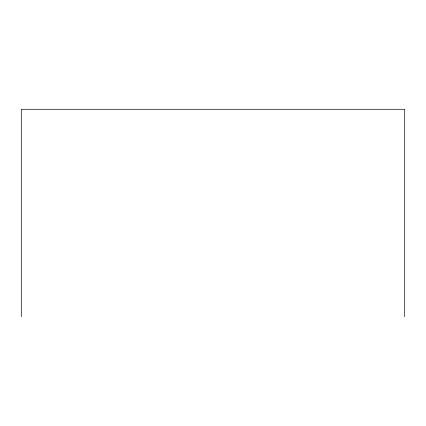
<?xml version="1.0" encoding="UTF-8"?>
<svg xmlns="http://www.w3.org/2000/svg" width="426" height="426" viewBox="0 0 426 426"><rect width="100%" height="100%" fill="white"/><g stroke="black" fill="none" stroke-linecap="round" stroke-linejoin="round"><path stroke-width="0.64" d="M404.7 316.71L404.7 109.29L21.3 109.29L21.3 316.71"/></g></svg>
